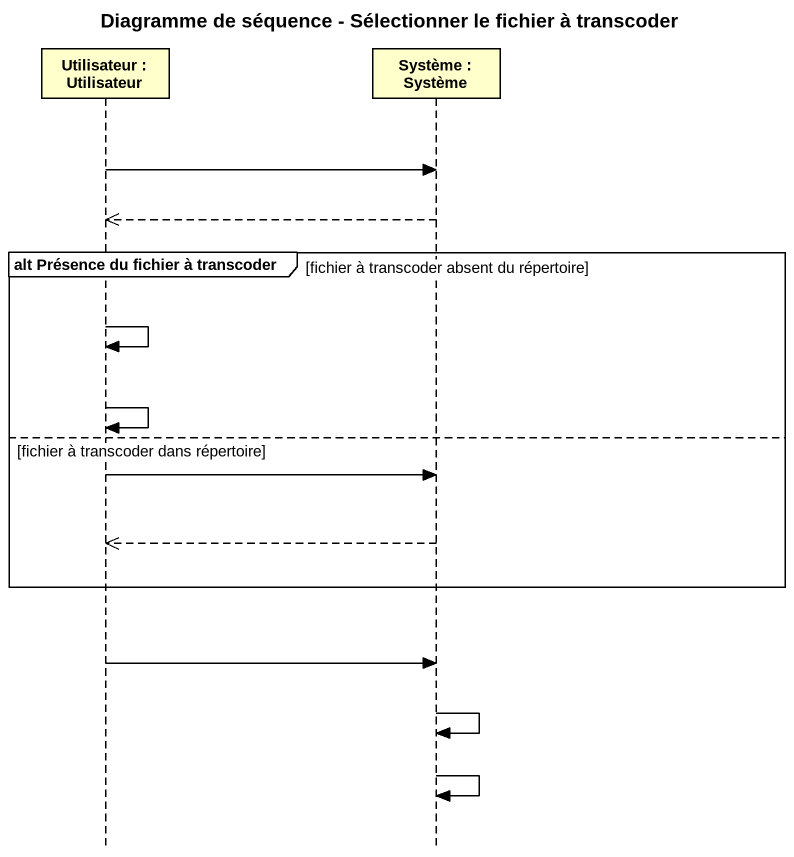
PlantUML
@startuml
title Diagramme de séquence - Sélectionner le fichier à transcoder
hide footbox
participant "Utilisateur : Utilisateur" as Utilisateur
participant "Système : Système" as Système

Utilisateur -> Système
Système -->> Utilisateur
group alt Présence du fichier à transcoder [fichier à transcoder absent du répertoire]
  Utilisateur -> Utilisateur
  Utilisateur -> Utilisateur
else fichier à transcoder dans répertoire
  Utilisateur -> Système
  Système -->> Utilisateur
end
Utilisateur -> Système
Système -> Système
Système -> Système
@enduml
